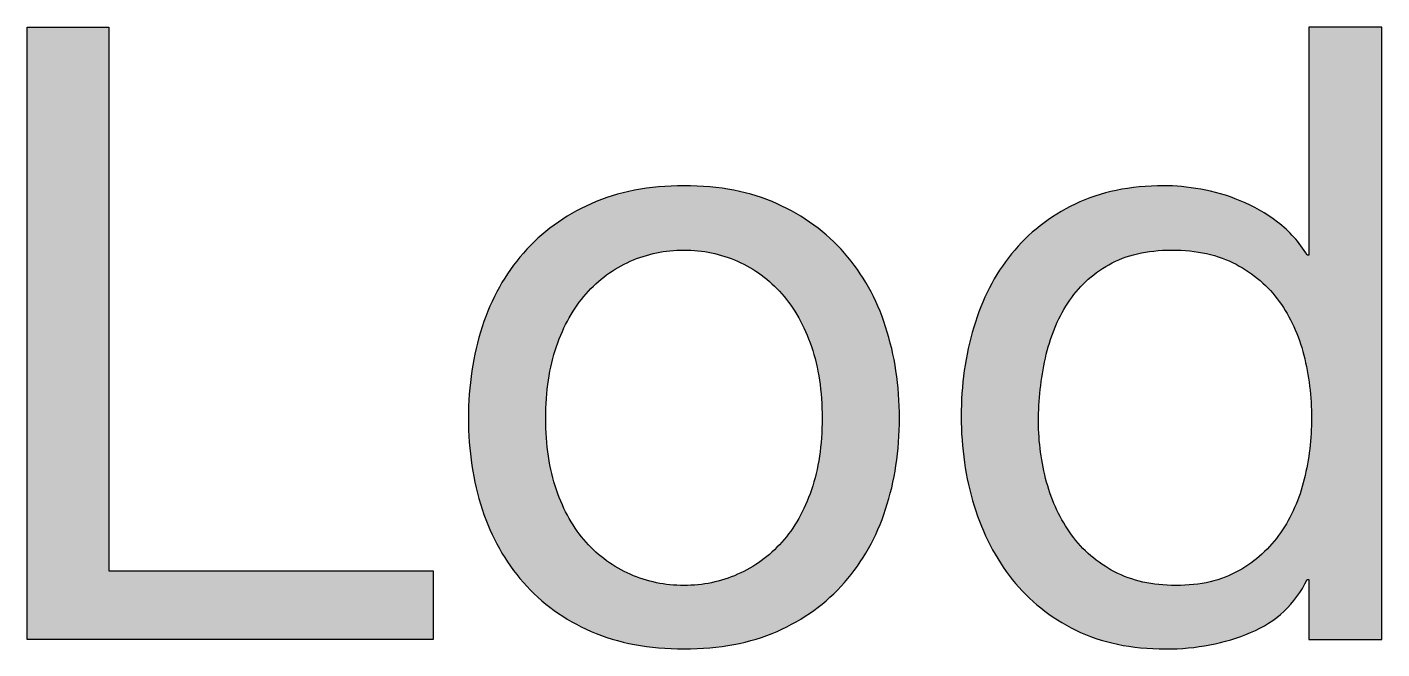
# Paper-space layout 'A1mask' of a CAD drawing. Extents: x 20 to 830, y 20 to 585.
# Drawn here: x 694.49 to 701, y 84.5 to 87.48 of the extents above; entities that cross this region are included whole.
import ezdxf
from ezdxf.enums import TextEntityAlignment as Align

# ---------------------------------------------------------------- set-up
doc = ezdxf.new("R2010")
doc.units = 0
doc.layers.get('0').update_dxf_attribs({"linetype": 'CONTINUOUS'})
doc.layers.get('Defpoints').update_dxf_attribs({"linetype": 'CONTINUOUS'})
doc.layers.add('JPP_Mask', color=7, linetype='CONTINUOUS')
doc.styles.add('JPP', font='arial.ttf')

# ---------------------------------------------------------------- blocks, each defined once
blk = doc.blocks.new('A1mask')
at = {"true_color": 0x004a91}
blk.add_hatch(color=154, dxfattribs=at).paths.add_polyline_path([(681.4426, 69.8708), (679.8853, 69.8708), (679.8853, 72.4828), (679.4938, 72.4828), (679.4938, 69.5412), (681.4426, 69.5412)])
h = blk.add_hatch(color=154, dxfattribs=at)
edge = h.paths.add_edge_path()
edge.add_spline(control_points=[(685.9954, 70.0009), (685.9954, 70.3456), (685.9954, 70.834), (685.9954, 71.2864)], knot_values=[19.437481, 19.437481, 19.437481, 19.437481, 19.749975, 19.749975, 19.749975, 19.749975], degree=3, periodic=0)
edge.add_spline(control_points=[(685.9954, 71.2864), (685.9954, 71.7389), (685.9954, 72.1554), (685.9954, 72.3565)], knot_values=[19.124987, 19.124987, 19.124987, 19.124987, 19.437481, 19.437481, 19.437481, 19.437481], degree=3, periodic=0)
edge.add_spline(control_points=[(685.9954, 72.3565), (685.9954, 72.3816), (685.9954, 72.4034), (685.9954, 72.4214)], knot_values=[19.085926, 19.085926, 19.085926, 19.085926, 19.124987, 19.124987, 19.124987, 19.124987], degree=3, periodic=0)
edge.add_spline(control_points=[(685.9954, 72.4214), (685.9954, 72.4395), (685.9954, 72.4538), (685.9954, 72.4641)], knot_values=[19.046864, 19.046864, 19.046864, 19.046864, 19.085926, 19.085926, 19.085926, 19.085926], degree=3, periodic=0)
edge.add_spline(control_points=[(685.9954, 72.4828), (685.9954, 72.4828), (685.9954, 72.4828), (685.9954, 72.4828), (685.9954, 72.4828), (685.9954, 72.4828), (685.9954, 72.4828)], knot_values=[18.999258, 18.999258, 18.999258, 18.999258, 18.999583, 18.999583, 18.999583, 19.000326, 19.000326, 19.000326, 19.000326], degree=3, periodic=0)
edge.add_spline(control_points=[(685.9837, 72.4828), (685.9784, 72.4828), (685.9714, 72.4828), (685.9631, 72.4828)], knot_values=[18.812494, 18.812494, 18.812494, 18.812494, 18.890617, 18.890617, 18.890617, 18.890617], degree=3, periodic=0)
edge.add_spline(control_points=[(685.9631, 72.4828), (685.9464, 72.4828), (685.9244, 72.4828), (685.8997, 72.4828)], knot_values=[18.656247, 18.656247, 18.656247, 18.656247, 18.812494, 18.812494, 18.812494, 18.812494], degree=3, periodic=0)
edge.add_spline(control_points=[(685.8997, 72.4828), (685.875, 72.4828), (685.8476, 72.4828), (685.8202, 72.4828)], knot_values=[18.5, 18.5, 18.5, 18.5, 18.656247, 18.656247, 18.656247, 18.656247], degree=3, periodic=0)
edge.add_spline(control_points=[(685.8202, 72.4828), (685.7929, 72.4828), (685.7655, 72.4828), (685.7408, 72.4828)], knot_values=[18.343753, 18.343753, 18.343753, 18.343753, 18.5, 18.5, 18.5, 18.5], degree=3, periodic=0)
edge.add_spline(control_points=[(685.7408, 72.4828), (685.7161, 72.4828), (685.6941, 72.4828), (685.6774, 72.4828)], knot_values=[18.187506, 18.187506, 18.187506, 18.187506, 18.343753, 18.343753, 18.343753, 18.343753], degree=3, periodic=0)
edge.add_spline(control_points=[(685.6774, 72.4828), (685.6691, 72.4828), (685.6621, 72.4828), (685.6568, 72.4828)], knot_values=[18.109383, 18.109383, 18.109383, 18.109383, 18.187506, 18.187506, 18.187506, 18.187506], degree=3, periodic=0)
edge.add_spline(control_points=[(685.6451, 72.4828), (685.6451, 72.4828), (685.6451, 72.4828), (685.6451, 72.4828), (685.6451, 72.4828), (685.6451, 72.4828), (685.6451, 72.4828)], knot_values=[17.999522, 17.999522, 17.999522, 17.999522, 18.000874, 18.000874, 18.000874, 18.001353, 18.001353, 18.001353, 18.001353], degree=3, periodic=0)
edge.add_spline(control_points=[(685.6451, 72.4758), (685.6451, 72.472), (685.6451, 72.4667), (685.6451, 72.46)], knot_values=[17.914074, 17.914074, 17.914074, 17.914074, 17.953136, 17.953136, 17.953136, 17.953136], degree=3, periodic=0)
edge.add_spline(control_points=[(685.6451, 72.46), (685.6451, 72.4532), (685.6451, 72.4451), (685.6451, 72.4358)], knot_values=[17.875012, 17.875012, 17.875012, 17.875012, 17.914074, 17.914074, 17.914074, 17.914074], degree=3, periodic=0)
edge.add_spline(control_points=[(685.6451, 72.4358), (685.6451, 72.3609), (685.6451, 72.2057), (685.6451, 72.0372)], knot_values=[17.562519, 17.562519, 17.562519, 17.562519, 17.875012, 17.875012, 17.875012, 17.875012], degree=3, periodic=0)
edge.add_spline(control_points=[(685.6451, 72.0372), (685.6451, 71.8686), (685.6451, 71.6867), (685.6451, 71.5583)], knot_values=[17.250025, 17.250025, 17.250025, 17.250025, 17.562519, 17.562519, 17.562519, 17.562519], degree=3, periodic=0)
edge.add_spline(control_points=[(685.6451, 71.5583), (685.6451, 71.5262), (685.6451, 71.4974), (685.6451, 71.473)], knot_values=[17.171902, 17.171902, 17.171902, 17.171902, 17.250025, 17.250025, 17.250025, 17.250025], degree=3, periodic=0)
edge.add_spline(control_points=[(685.6451, 71.473), (685.6451, 71.4487), (685.6451, 71.4287), (685.6451, 71.4141)], knot_values=[17.093778, 17.093778, 17.093778, 17.093778, 17.171902, 17.171902, 17.171902, 17.171902], degree=3, periodic=0)
edge.add_spline(control_points=[(685.6451, 71.4141), (685.6451, 71.4068), (685.6451, 71.4009), (685.6451, 71.3965)], knot_values=[17.054716, 17.054716, 17.054716, 17.054716, 17.093778, 17.093778, 17.093778, 17.093778], degree=3, periodic=0)
edge.add_spline(control_points=[(685.6451, 71.3965), (685.6451, 71.3921), (685.6451, 71.3891), (685.6451, 71.3878)], knot_values=[17.015655, 17.015655, 17.015655, 17.015655, 17.054716, 17.054716, 17.054716, 17.054716], degree=3, periodic=0)
edge.add_spline(control_points=[(685.6451, 71.3878), (685.6451, 71.3876), (685.6451, 71.3875), (685.6451, 71.3874)], knot_values=[17.010772, 17.010772, 17.010772, 17.010772, 17.015655, 17.015655, 17.015655, 17.015655], degree=3, periodic=0)
edge.add_spline(control_points=[(685.6451, 71.3874), (685.6451, 71.3873), (685.6451, 71.3872), (685.6451, 71.3871)], knot_values=[17.005889, 17.005889, 17.005889, 17.005889, 17.010772, 17.010772, 17.010772, 17.010772], degree=3, periodic=0)
edge.add_spline(control_points=[(685.6451, 71.3871), (685.6451, 71.3871), (685.6451, 71.3871), (685.6451, 71.3871)], knot_values=[17.003448, 17.003448, 17.003448, 17.003448, 17.005889, 17.005889, 17.005889, 17.005889], degree=3, periodic=0)
edge.add_spline(control_points=[(685.6451, 71.3871), (685.6451, 71.387), (685.6451, 71.387), (685.6451, 71.387)], knot_values=[17.001007, 17.001007, 17.001007, 17.001007, 17.003448, 17.003448, 17.003448, 17.003448], degree=3, periodic=0)
edge.add_spline(control_points=[(685.6451, 71.387), (685.6451, 71.387), (685.6451, 71.387), (685.6451, 71.387)], knot_values=[17.000701, 17.000701, 17.000701, 17.000701, 17.001007, 17.001007, 17.001007, 17.001007], degree=3, periodic=0)
edge.add_spline(control_points=[(685.6389, 71.387), (685.6378, 71.387), (685.637, 71.387), (685.637, 71.387), (685.5987, 71.4502), (685.5514, 71.503), (685.495, 71.5456), (685.4387, 71.5882), (685.3791, 71.6225), (685.3156, 71.6485)], knot_values=[14, 14, 14, 14, 14.312544, 14.312544, 14.312544, 15.312544, 15.312544, 15.312544, 16.312544, 16.312544, 16.312544, 16.312544], degree=3, periodic=0)
edge.add_spline(control_points=[(685.3156, 71.6485), (685.2527, 71.6746), (685.1893, 71.6933), (685.1263, 71.7042)], knot_values=[13, 13, 13, 13, 14, 14, 14, 14], degree=3, periodic=0)
edge.add_spline(control_points=[(685.1263, 71.7042), (685.0629, 71.7151), (685.0037, 71.7207), (684.9488, 71.7207)], knot_values=[12, 12, 12, 12, 13, 13, 13, 13], degree=3, periodic=0)
edge.add_spline(control_points=[(684.9488, 71.7207), (684.7869, 71.7207), (684.6449, 71.6911), (684.5228, 71.6322)], knot_values=[11, 11, 11, 11, 12, 12, 12, 12], degree=3, periodic=0)
edge.add_spline(control_points=[(684.5228, 71.6322), (684.4002, 71.573), (684.2989, 71.4933), (684.2179, 71.3932)], knot_values=[10, 10, 10, 10, 11, 11, 11, 11], degree=3, periodic=0)
edge.add_spline(control_points=[(684.2179, 71.3932), (684.1365, 71.2928), (684.0764, 71.1754), (684.0366, 71.041)], knot_values=[9, 9, 9, 9, 10, 10, 10, 10], degree=3, periodic=0)
edge.add_spline(control_points=[(684.0366, 71.041), (683.9964, 70.9063), (683.9765, 70.7634), (683.9765, 70.6124), (683.9765, 70.4614), (683.9973, 70.3184), (684.0385, 70.184)], knot_values=[7, 7, 7, 7, 8, 8, 8, 9, 9, 9, 9], degree=3, periodic=0)
edge.add_spline(control_points=[(684.0385, 70.184), (684.0797, 70.0493), (684.1408, 69.9312), (684.2217, 69.8297)], knot_values=[6, 6, 6, 6, 7, 7, 7, 7], degree=3, periodic=0)
edge.add_spline(control_points=[(684.2217, 69.8297), (684.3027, 69.7279), (684.4044, 69.6469), (684.5265, 69.5864)], knot_values=[5, 5, 5, 5, 6, 6, 6, 6], degree=3, periodic=0)
edge.add_spline(control_points=[(684.5265, 69.5864), (684.6487, 69.526), (684.7926, 69.4959), (684.9573, 69.4959)], knot_values=[4, 4, 4, 4, 5, 5, 5, 5], degree=3, periodic=0)
edge.add_spline(control_points=[(684.9573, 69.4959), (685.1055, 69.4959), (685.2413, 69.522), (685.3653, 69.5741)], knot_values=[3, 3, 3, 3, 4, 4, 4, 4], degree=3, periodic=0)
edge.add_spline(control_points=[(685.3653, 69.5741), (685.4889, 69.6264), (685.5793, 69.7113), (685.637, 69.8297)], knot_values=[2, 2, 2, 2, 3, 3, 3, 3], degree=3, periodic=0)
edge.add_spline(control_points=[(685.6451, 69.8297), (685.6451, 69.8297), (685.6451, 69.7575), (685.6451, 69.6854)], knot_values=[0.5, 0.5, 0.5, 0.5, 1, 1, 1, 1], degree=3, periodic=0)
edge.add_spline(control_points=[(685.6451, 69.6854), (685.6451, 69.6133), (685.6451, 69.5412), (685.6451, 69.5412), (685.6451, 69.5412), (685.6793, 69.5412), (685.7264, 69.5412)], knot_values=[20.687456, 20.687456, 20.687456, 20.687456, 21.187456, 21.187456, 21.187456, 21.5, 21.5, 21.5, 21.5], degree=3, periodic=0)
edge.add_spline(control_points=[(685.7264, 69.5412), (685.7734, 69.5412), (685.8333, 69.5412), (685.8846, 69.5412)], knot_values=[20.374962, 20.374962, 20.374962, 20.374962, 20.687456, 20.687456, 20.687456, 20.687456], degree=3, periodic=0)
edge.add_spline(control_points=[(685.8846, 69.5412), (685.9102, 69.5412), (685.9337, 69.5412), (685.9524, 69.5412)], knot_values=[20.218716, 20.218716, 20.218716, 20.218716, 20.374962, 20.374962, 20.374962, 20.374962], degree=3, periodic=0)
edge.add_spline(control_points=[(685.9524, 69.5412), (685.9711, 69.5412), (685.985, 69.5412), (685.9915, 69.5412)], knot_values=[20.062469, 20.062469, 20.062469, 20.062469, 20.218716, 20.218716, 20.218716, 20.218716], degree=3, periodic=0)
edge.add_spline(control_points=[(685.9954, 69.5412), (685.9954, 69.5412), (685.9954, 69.5412), (685.9954, 69.5412), (685.9954, 69.5412), (685.9954, 69.5412), (685.9954, 69.5412)], knot_values=[19.999756, 19.999756, 19.999756, 19.999756, 20.000581, 20.000581, 20.000581, 20.000824, 20.000824, 20.000824, 20.000824], degree=3, periodic=0)
edge.add_spline(control_points=[(685.9954, 69.5412), (685.9954, 69.5412), (685.9954, 69.5412), (685.9954, 69.5412)], knot_values=[19.999604, 19.999604, 19.999604, 19.999604, 19.999756, 19.999756, 19.999756, 19.999756], degree=3, periodic=0)
edge.add_spline(control_points=[(685.9954, 69.5433), (685.9954, 69.5468), (685.9954, 69.5547), (685.9954, 69.5666)], knot_values=[19.945284, 19.945284, 19.945284, 19.945284, 19.984345, 19.984345, 19.984345, 19.984345], degree=3, periodic=0)
edge.add_spline(control_points=[(685.9954, 69.5666), (685.9954, 69.5785), (685.9954, 69.5944), (685.9954, 69.6139)], knot_values=[19.906222, 19.906222, 19.906222, 19.906222, 19.945284, 19.945284, 19.945284, 19.945284], degree=3, periodic=0)
edge.add_spline(control_points=[(685.9954, 69.6139), (685.9954, 69.653), (685.9954, 69.7066), (685.9954, 69.772)], knot_values=[19.828098, 19.828098, 19.828098, 19.828098, 19.906222, 19.906222, 19.906222, 19.906222], degree=3, periodic=0)
edge.add_spline(control_points=[(685.9954, 69.772), (685.9954, 69.8375), (685.9954, 69.9147), (685.9954, 70.0009)], knot_values=[19.749975, 19.749975, 19.749975, 19.749975, 19.828098, 19.828098, 19.828098, 19.828098], degree=3, periodic=0)
edge = h.paths.add_edge_path(flags=16)
edge.add_spline(control_points=[(685.6228, 70.3115), (685.5992, 70.2155), (685.5613, 70.1295), (685.5092, 70.054), (685.4572, 69.9785), (685.39, 69.9175), (685.3076, 69.8708)], knot_values=[4, 4, 4, 4, 5, 5, 5, 6, 6, 6, 6], degree=3, periodic=0)
edge.add_spline(control_points=[(685.3076, 69.8708), (685.2252, 69.824), (685.1249, 69.8008), (685.0065, 69.8008)], knot_values=[3, 3, 3, 3, 4, 4, 4, 4], degree=3, periodic=0)
edge.add_spline(control_points=[(685.0065, 69.8008), (684.8939, 69.8008), (684.7959, 69.8226), (684.7121, 69.8666), (684.6283, 69.9106), (684.5597, 69.9695), (684.5062, 70.0439)], knot_values=[1, 1, 1, 1, 2, 2, 2, 3, 3, 3, 3], degree=3, periodic=0)
edge.add_spline(control_points=[(684.5062, 70.0439), (684.4527, 70.1179), (684.4125, 70.2024), (684.3864, 70.2971)], knot_values=[0, 0, 0, 0, 1, 1, 1, 1], degree=3, periodic=0)
edge.add_spline(control_points=[(684.3864, 70.2971), (684.3604, 70.392), (684.3476, 70.4888), (684.3476, 70.5877)], knot_values=[15, 15, 15, 15, 16, 16, 16, 16], degree=3, periodic=0)
edge.add_spline(control_points=[(684.3476, 70.5877), (684.3476, 70.6921), (684.3585, 70.7937), (684.3803, 70.8926)], knot_values=[14, 14, 14, 14, 15, 15, 15, 15], degree=3, periodic=0)
edge.add_spline(control_points=[(684.3803, 70.8926), (684.4025, 70.9915), (684.438, 71.0793), (684.4877, 71.1563)], knot_values=[13, 13, 13, 13, 14, 14, 14, 14], degree=3, periodic=0)
edge.add_spline(control_points=[(684.4877, 71.1563), (684.537, 71.2332), (684.6028, 71.2949), (684.6851, 71.3416)], knot_values=[12, 12, 12, 12, 13, 13, 13, 13], degree=3, periodic=0)
edge.add_spline(control_points=[(684.6851, 71.3416), (684.768, 71.3882), (684.8678, 71.4116), (684.9862, 71.4116)], knot_values=[11, 11, 11, 11, 12, 12, 12, 12], degree=3, periodic=0)
edge.add_spline(control_points=[(684.9862, 71.4116), (685.1069, 71.4116), (685.2101, 71.3889), (685.2953, 71.3437)], knot_values=[10, 10, 10, 10, 11, 11, 11, 11], degree=3, periodic=0)
edge.add_spline(control_points=[(685.2953, 71.3437), (685.38, 71.2985), (685.4496, 71.2386), (685.5031, 71.1645)], knot_values=[9, 9, 9, 9, 10, 10, 10, 10], degree=3, periodic=0)
edge.add_spline(control_points=[(685.5031, 71.1645), (685.5566, 71.0902), (685.5959, 71.0045), (685.6205, 70.907), (685.6451, 70.8095), (685.6579, 70.7085), (685.6579, 70.6041)], knot_values=[7, 7, 7, 7, 8, 8, 8, 9, 9, 9, 9], degree=3, periodic=0)
edge.add_spline(control_points=[(685.6579, 70.6041), (685.6579, 70.5051), (685.646, 70.4076), (685.6228, 70.3115)], knot_values=[6, 6, 6, 6, 7, 7, 7, 7], degree=3, periodic=0)
h = blk.add_hatch(color=154, dxfattribs=at)
edge = h.paths.add_edge_path()
edge.add_spline(control_points=[(683.0927, 69.5802), (683.2206, 69.6365), (683.3285, 69.7149), (683.4165, 69.8152)], knot_values=[9, 9, 9, 9, 10, 10, 10, 10], degree=3, periodic=0)
edge.add_spline(control_points=[(683.4165, 69.8152), (683.5041, 69.9153), (683.5704, 70.0327), (683.6139, 70.1674)], knot_values=[8, 8, 8, 8, 9, 9, 9, 9], degree=3, periodic=0)
edge.add_spline(control_points=[(683.6139, 70.1674), (683.6579, 70.3018), (683.6802, 70.4476), (683.6802, 70.6041)], knot_values=[7, 7, 7, 7, 8, 8, 8, 8], degree=3, periodic=0)
edge.add_spline(control_points=[(683.6802, 70.6041), (683.6802, 70.7608), (683.6579, 70.907), (683.6139, 71.0429)], knot_values=[6, 6, 6, 6, 7, 7, 7, 7], degree=3, periodic=0)
edge.add_spline(control_points=[(683.6139, 71.0429), (683.5704, 71.179), (683.5041, 71.2971), (683.4165, 71.3972)], knot_values=[5, 5, 5, 5, 6, 6, 6, 6], degree=3, periodic=0)
edge.add_spline(control_points=[(683.4165, 71.3972), (683.3285, 71.4975), (683.2206, 71.5766), (683.0927, 71.6341)], knot_values=[4, 4, 4, 4, 5, 5, 5, 5], degree=3, periodic=0)
edge.add_spline(control_points=[(683.0927, 71.6341), (682.9654, 71.6919), (682.8163, 71.7207), (682.6459, 71.7207)], knot_values=[3, 3, 3, 3, 4, 4, 4, 4], degree=3, periodic=0)
edge.add_spline(control_points=[(682.6459, 71.7207), (682.4783, 71.7207), (682.3302, 71.6919), (682.2009, 71.6341)], knot_values=[2, 2, 2, 2, 3, 3, 3, 3], degree=3, periodic=0)
edge.add_spline(control_points=[(682.2009, 71.6341), (682.0717, 71.5766), (681.9633, 71.4975), (681.8753, 71.3972)], knot_values=[1, 1, 1, 1, 2, 2, 2, 2], degree=3, periodic=0)
edge.add_spline(control_points=[(681.8753, 71.3972), (681.7877, 71.2971), (681.7214, 71.179), (681.6779, 71.0429)], knot_values=[0, 0, 0, 0, 1, 1, 1, 1], degree=3, periodic=0)
edge.add_spline(control_points=[(681.6779, 71.0429), (681.6339, 70.907), (681.6116, 70.7608), (681.6116, 70.6041)], knot_values=[15, 15, 15, 15, 16, 16, 16, 16], degree=3, periodic=0)
edge.add_spline(control_points=[(681.6116, 70.6041), (681.6116, 70.4476), (681.6339, 70.3018), (681.6779, 70.1674)], knot_values=[14, 14, 14, 14, 15, 15, 15, 15], degree=3, periodic=0)
edge.add_spline(control_points=[(681.6779, 70.1674), (681.7214, 70.0327), (681.7877, 69.9153), (681.8753, 69.8152)], knot_values=[13, 13, 13, 13, 14, 14, 14, 14], degree=3, periodic=0)
edge.add_spline(control_points=[(681.8753, 69.8152), (681.9633, 69.7149), (682.0717, 69.6365), (682.2009, 69.5802)], knot_values=[12, 12, 12, 12, 13, 13, 13, 13], degree=3, periodic=0)
edge.add_spline(control_points=[(682.2009, 69.5802), (682.3302, 69.5241), (682.4783, 69.4959), (682.6459, 69.4959)], knot_values=[11, 11, 11, 11, 12, 12, 12, 12], degree=3, periodic=0)
edge.add_spline(control_points=[(682.6459, 69.4959), (682.8163, 69.4959), (682.9654, 69.5241), (683.0927, 69.5802)], knot_values=[10, 10, 10, 10, 11, 11, 11, 11], degree=3, periodic=0)
edge = h.paths.add_edge_path(flags=16)
edge.add_spline(control_points=[(683.1155, 70.0088), (683.0554, 69.9414), (682.9843, 69.89), (682.9034, 69.8543), (682.8225, 69.8185), (682.7368, 69.8008), (682.6459, 69.8008)], knot_values=[3, 3, 3, 3, 4, 4, 4, 5, 5, 5, 5], degree=3, periodic=0)
edge.add_spline(control_points=[(682.6459, 69.8008), (682.5555, 69.8008), (682.4693, 69.8185), (682.3884, 69.8543), (682.3074, 69.89), (682.2364, 69.9414), (682.1763, 70.0088)], knot_values=[1, 1, 1, 1, 2, 2, 2, 3, 3, 3, 3], degree=3, periodic=0)
edge.add_spline(control_points=[(682.1763, 70.0088), (682.1157, 70.076), (682.0684, 70.1598), (682.0343, 70.2602)], knot_values=[0, 0, 0, 0, 1, 1, 1, 1], degree=3, periodic=0)
edge.add_spline(control_points=[(682.0343, 70.2602), (681.9998, 70.3603), (681.9827, 70.4751), (681.9827, 70.6041)], knot_values=[15, 15, 15, 15, 16, 16, 16, 16], degree=3, periodic=0)
edge.add_spline(control_points=[(681.9827, 70.6041), (681.9827, 70.7333), (681.9998, 70.8479), (682.0343, 70.9482)], knot_values=[14, 14, 14, 14, 15, 15, 15, 15], degree=3, periodic=0)
edge.add_spline(control_points=[(682.0343, 70.9482), (682.0684, 71.0483), (682.1157, 71.1328), (682.1763, 71.2015)], knot_values=[13, 13, 13, 13, 14, 14, 14, 14], degree=3, periodic=0)
edge.add_spline(control_points=[(682.1763, 71.2015), (682.2364, 71.2701), (682.3074, 71.3224), (682.3884, 71.3581), (682.4693, 71.3939), (682.5555, 71.4116), (682.6459, 71.4116)], knot_values=[11, 11, 11, 11, 12, 12, 12, 13, 13, 13, 13], degree=3, periodic=0)
edge.add_spline(control_points=[(682.6459, 71.4116), (682.7368, 71.4116), (682.8225, 71.3939), (682.9034, 71.3581), (682.9843, 71.3224), (683.0554, 71.2701), (683.1155, 71.2015)], knot_values=[9, 9, 9, 9, 10, 10, 10, 11, 11, 11, 11], degree=3, periodic=0)
edge.add_spline(control_points=[(683.1155, 71.2015), (683.1761, 71.1328), (683.2234, 71.0483), (683.2579, 70.9482)], knot_values=[8, 8, 8, 8, 9, 9, 9, 9], degree=3, periodic=0)
edge.add_spline(control_points=[(683.2579, 70.9482), (683.292, 70.8479), (683.3091, 70.7333), (683.3091, 70.6041)], knot_values=[7, 7, 7, 7, 8, 8, 8, 8], degree=3, periodic=0)
edge.add_spline(control_points=[(683.3091, 70.6041), (683.3091, 70.4751), (683.292, 70.3603), (683.2579, 70.2602)], knot_values=[6, 6, 6, 6, 7, 7, 7, 7], degree=3, periodic=0)
edge.add_spline(control_points=[(683.2579, 70.2602), (683.2234, 70.1598), (683.1761, 70.076), (683.1155, 70.0088)], knot_values=[5, 5, 5, 5, 6, 6, 6, 6], degree=3, periodic=0)
at = {"layer": 'Defpoints', "color": 154, "true_color": 0x004a91}
blk.add_lwpolyline([(679.8853, 72.4828), (679.8853, 69.8708), (681.4426, 69.8708), (681.4426, 69.5412), (679.4938, 69.5412), (679.4938, 72.4828), (679.8853, 72.4828)], dxfattribs=at)
for points, knots in [([(685.6451, 69.5412), (685.6451, 69.5412), (685.6451, 69.8297), (685.6451, 69.8297), (685.6451, 69.8297), (685.637, 69.8297), (685.637, 69.8297), (685.5793, 69.7113), (685.4889, 69.6264), (685.3653, 69.5741), (685.2413, 69.522), (685.1055, 69.4959), (684.9573, 69.4959), (684.7926, 69.4959), (684.6487, 69.526), (684.5265, 69.5864), (684.4044, 69.6469), (684.3027, 69.7279), (684.2217, 69.8297), (684.1408, 69.9312), (684.0797, 70.0493), (684.0385, 70.184), (683.9973, 70.3184), (683.9765, 70.4614), (683.9765, 70.6124), (683.9765, 70.7634), (683.9964, 70.9063), (684.0366, 71.041), (684.0764, 71.1754), (684.1365, 71.2928), (684.2179, 71.3932), (684.2989, 71.4933), (684.4002, 71.573), (684.5228, 71.6322), (684.6449, 71.6911), (684.7869, 71.7207), (684.9488, 71.7207), (685.0037, 71.7207), (685.0629, 71.7151), (685.1263, 71.7042), (685.1893, 71.6933), (685.2527, 71.6746), (685.3156, 71.6485), (685.3791, 71.6225), (685.4387, 71.5882), (685.495, 71.5456), (685.5514, 71.503), (685.5987, 71.4502), (685.637, 71.387), (685.637, 71.387), (685.6451, 71.387), (685.6451, 71.387), (685.6451, 71.387), (685.6451, 72.4828), (685.6451, 72.4828), (685.6451, 72.4828), (685.9954, 72.4828), (685.9954, 72.4828), (685.9954, 72.4828), (685.9954, 69.5412), (685.9954, 69.5412), (685.9954, 69.5412), (685.6451, 69.5412), (685.6451, 69.5412)], [0, 0, 0, 0, 1, 1, 1, 2, 2, 2, 3, 3, 3, 4, 4, 4, 5, 5, 5, 6, 6, 6, 7, 7, 7, 8, 8, 8, 9, 9, 9, 10, 10, 10, 11, 11, 11, 12, 12, 12, 13, 13, 13, 14, 14, 14, 15, 15, 15, 16, 16, 16, 17, 17, 17, 18, 18, 18, 19, 19, 19, 20, 20, 20, 21, 21, 21, 21]), ([(681.6779, 71.0429), (681.7214, 71.179), (681.7877, 71.2971), (681.8753, 71.3972), (681.9633, 71.4975), (682.0717, 71.5766), (682.2009, 71.6341), (682.3302, 71.6919), (682.4783, 71.7207), (682.6459, 71.7207), (682.8163, 71.7207), (682.9654, 71.6919), (683.0927, 71.6341), (683.2206, 71.5766), (683.3285, 71.4975), (683.4165, 71.3972), (683.5041, 71.2971), (683.5704, 71.179), (683.6139, 71.0429), (683.6579, 70.907), (683.6802, 70.7608), (683.6802, 70.6041), (683.6802, 70.4476), (683.6579, 70.3018), (683.6139, 70.1674), (683.5704, 70.0327), (683.5041, 69.9153), (683.4165, 69.8152), (683.3285, 69.7149), (683.2206, 69.6365), (683.0927, 69.5802), (682.9654, 69.5241), (682.8163, 69.4959), (682.6459, 69.4959), (682.4783, 69.4959), (682.3302, 69.5241), (682.2009, 69.5802), (682.0717, 69.6365), (681.9633, 69.7149), (681.8753, 69.8152), (681.7877, 69.9153), (681.7214, 70.0327), (681.6779, 70.1674), (681.6339, 70.3018), (681.6116, 70.4476), (681.6116, 70.6041), (681.6116, 70.7608), (681.6339, 70.907), (681.6779, 71.0429)], [0, 0, 0, 0, 1, 1, 1, 2, 2, 2, 3, 3, 3, 4, 4, 4, 5, 5, 5, 6, 6, 6, 7, 7, 7, 8, 8, 8, 9, 9, 9, 10, 10, 10, 11, 11, 11, 12, 12, 12, 13, 13, 13, 14, 14, 14, 15, 15, 15, 16, 16, 16, 16]), ([(682.0343, 70.2602), (682.0684, 70.1598), (682.1157, 70.076), (682.1763, 70.0088), (682.2364, 69.9414), (682.3074, 69.89), (682.3884, 69.8543), (682.4693, 69.8185), (682.5555, 69.8008), (682.6459, 69.8008), (682.7368, 69.8008), (682.8225, 69.8185), (682.9034, 69.8543), (682.9843, 69.89), (683.0554, 69.9414), (683.1155, 70.0088), (683.1761, 70.076), (683.2234, 70.1598), (683.2579, 70.2602), (683.292, 70.3603), (683.3091, 70.4751), (683.3091, 70.6041), (683.3091, 70.7333), (683.292, 70.8479), (683.2579, 70.9482), (683.2234, 71.0483), (683.1761, 71.1328), (683.1155, 71.2015), (683.0554, 71.2701), (682.9843, 71.3224), (682.9034, 71.3581), (682.8225, 71.3939), (682.7368, 71.4116), (682.6459, 71.4116), (682.5555, 71.4116), (682.4693, 71.3939), (682.3884, 71.3581), (682.3074, 71.3224), (682.2364, 71.2701), (682.1763, 71.2015), (682.1157, 71.1328), (682.0684, 71.0483), (682.0343, 70.9482), (681.9998, 70.8479), (681.9827, 70.7333), (681.9827, 70.6041), (681.9827, 70.4751), (681.9998, 70.3603), (682.0343, 70.2602)], [0, 0, 0, 0, 1, 1, 1, 2, 2, 2, 3, 3, 3, 4, 4, 4, 5, 5, 5, 6, 6, 6, 7, 7, 7, 8, 8, 8, 9, 9, 9, 10, 10, 10, 11, 11, 11, 12, 12, 12, 13, 13, 13, 14, 14, 14, 15, 15, 15, 16, 16, 16, 16]), ([(684.3864, 70.2971), (684.4125, 70.2024), (684.4527, 70.1179), (684.5062, 70.0439), (684.5597, 69.9695), (684.6283, 69.9106), (684.7121, 69.8666), (684.7959, 69.8226), (684.8939, 69.8008), (685.0065, 69.8008), (685.1249, 69.8008), (685.2252, 69.824), (685.3076, 69.8708), (685.39, 69.9175), (685.4572, 69.9785), (685.5092, 70.054), (685.5613, 70.1295), (685.5992, 70.2155), (685.6228, 70.3115), (685.646, 70.4076), (685.6579, 70.5051), (685.6579, 70.6041), (685.6579, 70.7085), (685.6451, 70.8095), (685.6205, 70.907), (685.5959, 71.0045), (685.5566, 71.0902), (685.5031, 71.1645), (685.4496, 71.2386), (685.38, 71.2985), (685.2953, 71.3437), (685.2101, 71.3889), (685.1069, 71.4116), (684.9862, 71.4116), (684.8678, 71.4116), (684.768, 71.3882), (684.6851, 71.3416), (684.6028, 71.2949), (684.537, 71.2332), (684.4877, 71.1563), (684.438, 71.0793), (684.4025, 70.9915), (684.3803, 70.8926), (684.3585, 70.7937), (684.3476, 70.6921), (684.3476, 70.5877), (684.3476, 70.4888), (684.3604, 70.392), (684.3864, 70.2971)], [0, 0, 0, 0, 1, 1, 1, 2, 2, 2, 3, 3, 3, 4, 4, 4, 5, 5, 5, 6, 6, 6, 7, 7, 7, 8, 8, 8, 9, 9, 9, 10, 10, 10, 11, 11, 11, 12, 12, 12, 13, 13, 13, 14, 14, 14, 15, 15, 15, 16, 16, 16, 16])]:
    blk.add_open_spline(points, degree=3, knots=knots, dxfattribs=at)
at = {"color": 7, "style": 'JPP'}
for tag, p in [('Client', (748, 120)), ('Project1', (748, 95)), ('Project2', (748, 87.5)), ('Project3', (748, 80)), ('Title1', (748, 62.5)), ('Title2', (748, 55)), ('Title3', (748, 47.5)), ('Status', (640, 12.5))]:
    blk.add_attdef(tag, text='', height=3.5, dxfattribs=at).set_placement(p, align=Align.MIDDLE_LEFT)
at = {"color": 2, "style": 'JPP'}
for tag, p in [('Scale', (667.5, 30)), ('Checked', (757.5, 30)), ('Drawn', (712.5, 30)), ('Date', (802.5, 30))]:
    blk.add_attdef(tag, text='', height=2, dxfattribs=at).set_placement(p, align=Align.MIDDLE_CENTER)
at = {"color": 6, "style": 'JPP'}
for tag, p in [('Ref', (730, 12.5)), ('DrgNo.', (772, 12.5))]:
    blk.add_attdef(tag, text='', height=4, dxfattribs=at).set_placement(p, align=Align.MIDDLE_LEFT)
blk.add_attdef('Rev', text='', height=4, dxfattribs=at).set_placement((806.2747, 12.5), align=Align.MIDDLE_CENTER)

psp = doc.layouts.new('A1mask')

# ---------------------------------------------------------------- block references
at = {"layer": 'JPP_Mask'}
psp.add_blockref('A1mask', (15, 15), dxfattribs=at)

doc.saveas('drawing.dxf')
